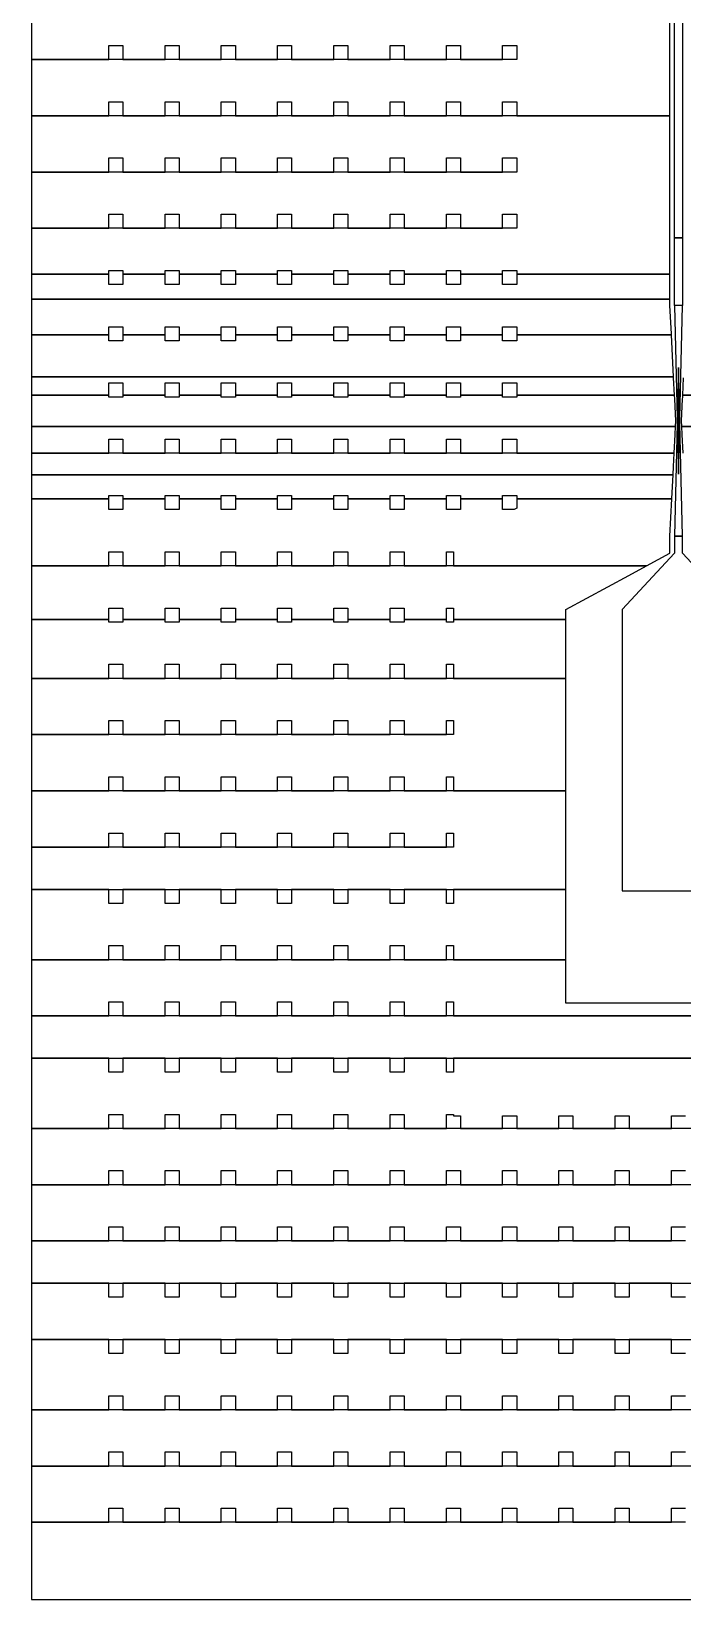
# Model space of a CAD drawing. Extents: x -3400 to 6900, y -3400 to 6900.
# Drawn here: x -3400 to -2243, y -3400 to -612 of the extents above; entities that cross this region are included whole.
import ezdxf

# ---------------------------------------------------------------- set-up
doc = ezdxf.new("R2010")
doc.units = 0
doc.layers.add('XOR', color=1, linetype='CONTINUOUS')

# ---------------------------------------------------------------- blocks, each defined once
blk = doc.blocks.new('CHIP_XOR')
at = {"layer": '5'}
for points in [[(-2342.91, -1079.5), (-2357.09, -1079.5), (-2357.09, -142.5), (-2342.91, -142.5)], [(-2365.09, -862.5), (-3500, -862.5), (-3500, -962.5), (-3362.5, -962.5), (-3362.5, -937.5), (-3337.5, -937.5), (-3337.5, -962.5), (-3262.5, -962.5), (-3262.5, -937.5), (-3237.5, -937.5), (-3237.5, -962.5), (-3162.5, -962.5), (-3162.5, -937.5), (-3137.5, -937.5), (-3137.5, -962.5), (-3062.5, -962.5), (-3062.5, -937.5), (-3037.5, -937.5), (-3037.5, -962.5), (-2962.5, -962.5), (-2962.5, -937.5), (-2937.5, -937.5), (-2937.5, -962.5), (-2862.5, -962.5), (-2862.5, -937.5), (-2837.5, -937.5), (-2837.5, -962.5), (-2762.5, -962.5), (-2762.5, -937.5), (-2737.5, -937.5), (-2737.5, -962.5), (-2662.5, -962.5), (-2662.5, -937.5), (-2637.5, -937.5), (-2637.5, -962.5), (-2662.5, -962.5), (-2737.5, -962.5), (-2762.5, -962.5), (-2837.5, -962.5), (-2862.5, -962.5), (-2937.5, -962.5), (-2962.5, -962.5), (-3037.5, -962.5), (-3062.5, -962.5), (-3137.5, -962.5), (-3162.5, -962.5), (-3237.5, -962.5), (-3262.5, -962.5), (-3337.5, -962.5), (-3362.5, -962.5), (-3500, -962.5), (-3500, -1062.5), (-3362.5, -1062.5), (-3362.5, -1037.5), (-3337.5, -1037.5), (-3337.5, -1062.5), (-3262.5, -1062.5), (-3262.5, -1037.5), (-3237.5, -1037.5), (-3237.5, -1062.5), (-3162.5, -1062.5), (-3162.5, -1037.5), (-3137.5, -1037.5), (-3137.5, -1062.5), (-3062.5, -1062.5), (-3062.5, -1037.5), (-3037.5, -1037.5), (-3037.5, -1062.5), (-2962.5, -1062.5), (-2962.5, -1037.5), (-2937.5, -1037.5), (-2937.5, -1062.5), (-2862.5, -1062.5), (-2862.5, -1037.5), (-2837.5, -1037.5), (-2837.5, -1062.5), (-2762.5, -1062.5), (-2762.5, -1037.5), (-2737.5, -1037.5), (-2737.5, -1062.5), (-2662.5, -1062.5), (-2662.5, -1037.5), (-2637.5, -1037.5), (-2637.5, -1062.5), (-2662.5, -1062.5), (-2737.5, -1062.5), (-2762.5, -1062.5), (-2837.5, -1062.5), (-2862.5, -1062.5), (-2937.5, -1062.5), (-2962.5, -1062.5), (-3037.5, -1062.5), (-3062.5, -1062.5), (-3137.5, -1062.5), (-3162.5, -1062.5), (-3237.5, -1062.5), (-3262.5, -1062.5), (-3337.5, -1062.5), (-3362.5, -1062.5), (-3500, -1062.5), (-3500, -1143.983), (-3362.5, -1143.983), (-3362.5, -1137.5), (-3337.5, -1137.5), (-3337.5, -1143.983), (-3262.5, -1143.983), (-3262.5, -1137.5), (-3237.5, -1137.5), (-3237.5, -1143.983), (-3162.5, -1143.983), (-3162.5, -1137.5), (-3137.5, -1137.5), (-3137.5, -1143.983), (-3062.5, -1143.983), (-3062.5, -1137.5), (-3037.5, -1137.5), (-3037.5, -1143.983), (-2962.5, -1143.983), (-2962.5, -1137.5), (-2937.5, -1137.5), (-2937.5, -1143.983), (-2862.5, -1143.983), (-2862.5, -1137.5), (-2837.5, -1137.5), (-2837.5, -1143.983), (-2762.5, -1143.983), (-2762.5, -1137.5), (-2737.5, -1137.5), (-2737.5, -1143.983), (-2662.5, -1143.983), (-2662.5, -1137.5), (-2637.5, -1137.5), (-2637.5, -1143.983), (-2365.09, -1143.983)], [(-2342.91, -1199.5), (-2357.09, -1199.5), (-2357.09, -1079.5), (-2342.91, -1079.5)], [(-2737.5, -1143.983), (-2737.5, -1162.5), (-2762.5, -1162.5), (-2762.5, -1143.983), (-2837.5, -1143.983), (-2837.5, -1162.5), (-2862.5, -1162.5), (-2862.5, -1143.983), (-2937.5, -1143.983), (-2937.5, -1162.5), (-2962.5, -1162.5), (-2962.5, -1143.983), (-3037.5, -1143.983), (-3037.5, -1162.5), (-3062.5, -1162.5), (-3062.5, -1143.983), (-3137.5, -1143.983), (-3137.5, -1162.5), (-3162.5, -1162.5), (-3162.5, -1143.983), (-3237.5, -1143.983), (-3237.5, -1162.5), (-3262.5, -1162.5), (-3262.5, -1143.983), (-3337.5, -1143.983), (-3337.5, -1162.5), (-3362.5, -1162.5), (-3362.5, -1143.983), (-3500, -1143.983), (-3500, -1188.7245), (-2365.09, -1188.7245), (-2365.09, -1143.983), (-2637.5, -1143.983), (-2637.5, -1162.5), (-2662.5, -1162.5), (-2662.5, -1143.983)], [(-3262.5, -1251.975), (-3262.5, -1237.5), (-3237.5, -1237.5), (-3237.5, -1251.975), (-3162.5, -1251.975), (-3162.5, -1237.5), (-3137.5, -1237.5), (-3137.5, -1251.975), (-3062.5, -1251.975), (-3062.5, -1237.5), (-3037.5, -1237.5), (-3037.5, -1251.975), (-2962.5, -1251.975), (-2962.5, -1237.5), (-2937.5, -1237.5), (-2937.5, -1251.975), (-2862.5, -1251.975), (-2862.5, -1237.5), (-2837.5, -1237.5), (-2837.5, -1251.975), (-2762.5, -1251.975), (-2762.5, -1237.5), (-2737.5, -1237.5), (-2737.5, -1251.975), (-2662.5, -1251.975), (-2662.5, -1237.5), (-2637.5, -1237.5), (-2637.5, -1251.975), (-2362.4505, -1251.975), (-2362.545, -1250.094), (-2365.09, -1199.5), (-2365.09, -1188.7245), (-3500, -1188.7245), (-3500, -1251.975), (-3362.5, -1251.975), (-3362.5, -1237.5), (-3337.5, -1237.5), (-3337.5, -1251.975)], [(-2357.09, -1610), (-2342.91, -1610), (-2350, -1310), (-2350, -1499.5), (-2342.91, -1199.5), (-2357.09, -1199.5), (-2350, -1499.5), (-2350, -1310)], [(-3500, -1251.975), (-3500, -1326.39), (-2358.7075, -1326.39), (-2362.4505, -1251.975), (-2637.5, -1251.975), (-2637.5, -1262.5), (-2662.5, -1262.5), (-2662.5, -1251.975), (-2737.5, -1251.975), (-2737.5, -1262.5), (-2762.5, -1262.5), (-2762.5, -1251.975), (-2837.5, -1251.975), (-2837.5, -1262.5), (-2862.5, -1262.5), (-2862.5, -1251.975), (-2937.5, -1251.975), (-2937.5, -1262.5), (-2962.5, -1262.5), (-2962.5, -1251.975), (-3037.5, -1251.975), (-3037.5, -1262.5), (-3062.5, -1262.5), (-3062.5, -1251.975), (-3137.5, -1251.975), (-3137.5, -1262.5), (-3162.5, -1262.5), (-3162.5, -1251.975), (-3237.5, -1251.975), (-3237.5, -1262.5), (-3262.5, -1262.5), (-3262.5, -1251.975), (-3337.5, -1251.975), (-3337.5, -1262.5), (-3362.5, -1262.5), (-3362.5, -1251.975)], [(-2358.6035, -1328.456), (-2358.7075, -1326.39), (-3500, -1326.39), (-3500, -1358.9795), (-3362.5, -1358.9795), (-3362.5, -1337.5), (-3337.5, -1337.5), (-3337.5, -1358.9795), (-3262.5, -1358.9795), (-3262.5, -1337.5), (-3237.5, -1337.5), (-3237.5, -1358.9795), (-3162.5, -1358.9795), (-3162.5, -1337.5), (-3137.5, -1337.5), (-3137.5, -1358.9795), (-3062.5, -1358.9795), (-3062.5, -1337.5), (-3037.5, -1337.5), (-3037.5, -1358.9795), (-2962.5, -1358.9795), (-2962.5, -1337.5), (-2937.5, -1337.5), (-2937.5, -1358.9795), (-2862.5, -1358.9795), (-2862.5, -1337.5), (-2837.5, -1337.5), (-2837.5, -1358.9795), (-2762.5, -1358.9795), (-2762.5, -1337.5), (-2737.5, -1337.5), (-2737.5, -1358.9795), (-2662.5, -1358.9795), (-2662.5, -1337.5), (-2637.5, -1337.5), (-2637.5, -1358.9795), (-2357.068, -1358.9795)], [(-2737.5, -1358.9795), (-2737.5, -1362.5), (-2762.5, -1362.5), (-2762.5, -1358.9795), (-2837.5, -1358.9795), (-2837.5, -1362.5), (-2862.5, -1362.5), (-2862.5, -1358.9795), (-2937.5, -1358.9795), (-2937.5, -1362.5), (-2962.5, -1362.5), (-2962.5, -1358.9795), (-3037.5, -1358.9795), (-3037.5, -1362.5), (-3062.5, -1362.5), (-3062.5, -1358.9795), (-3137.5, -1358.9795), (-3137.5, -1362.5), (-3162.5, -1362.5), (-3162.5, -1358.9795), (-3237.5, -1358.9795), (-3237.5, -1362.5), (-3262.5, -1362.5), (-3262.5, -1358.9795), (-3337.5, -1358.9795), (-3337.5, -1362.5), (-3362.5, -1362.5), (-3362.5, -1358.9795), (-3500, -1358.9795), (-3500, -1414.7), (-2355.2665, -1414.7), (-2354.766, -1404.75), (-2356.7, -1366.303), (-2357.068, -1358.9795), (-2637.5, -1358.9795), (-2637.5, -1362.5), (-2662.5, -1362.5), (-2662.5, -1358.9795)], [(-3337.5, -1437.5), (-3337.5, -1462.5), (-3262.5, -1462.5), (-3262.5, -1437.5), (-3237.5, -1437.5), (-3237.5, -1462.5), (-3162.5, -1462.5), (-3162.5, -1437.5), (-3137.5, -1437.5), (-3137.5, -1462.5), (-3062.5, -1462.5), (-3062.5, -1437.5), (-3037.5, -1437.5), (-3037.5, -1462.5), (-2962.5, -1462.5), (-2962.5, -1437.5), (-2937.5, -1437.5), (-2937.5, -1462.5), (-2862.5, -1462.5), (-2862.5, -1437.5), (-2837.5, -1437.5), (-2837.5, -1462.5), (-2762.5, -1462.5), (-2762.5, -1437.5), (-2737.5, -1437.5), (-2737.5, -1462.5), (-2662.5, -1462.5), (-2662.5, -1437.5), (-2637.5, -1437.5), (-2637.5, -1462.5), (-2357.671, -1462.5), (-2355.994, -1429.1695), (-2355.2665, -1414.7), (-3500, -1414.7), (-3500, -1462.5), (-3362.5, -1462.5), (-3362.5, -1437.5)], [(-2358.861, -1486.16), (-2357.671, -1462.5), (-3500, -1462.5), (-3500, -1501.025), (-2359.6085, -1501.025)], [(-2361.1785, -1532.2335), (-2359.6085, -1501.025), (-3500, -1501.025), (-3500, -1543.275), (-3362.5, -1543.275), (-3362.5, -1537.5), (-3337.5, -1537.5), (-3337.5, -1543.275), (-3262.5, -1543.275), (-3262.5, -1537.5), (-3237.5, -1537.5), (-3237.5, -1543.275), (-3162.5, -1543.275), (-3162.5, -1537.5), (-3137.5, -1537.5), (-3137.5, -1543.275), (-3062.5, -1543.275), (-3062.5, -1537.5), (-3037.5, -1537.5), (-3037.5, -1543.275), (-2962.5, -1543.275), (-2962.5, -1537.5), (-2937.5, -1537.5), (-2937.5, -1543.275), (-2862.5, -1543.275), (-2862.5, -1537.5), (-2837.5, -1537.5), (-2837.5, -1543.275), (-2762.5, -1543.275), (-2762.5, -1537.5), (-2737.5, -1537.5), (-2737.5, -1543.275), (-2662.5, -1543.275), (-2662.5, -1537.5), (-2637.5, -1537.5), (-2637.5, -1543.275), (-2361.7335, -1543.275)], [(-2737.5, -1543.275), (-2737.5, -1562.5), (-2762.5, -1562.5), (-2762.5, -1543.275), (-2837.5, -1543.275), (-2837.5, -1562.5), (-2862.5, -1562.5), (-2862.5, -1543.275), (-2937.5, -1543.275), (-2937.5, -1562.5), (-2962.5, -1562.5), (-2962.5, -1543.275), (-3037.5, -1543.275), (-3037.5, -1562.5), (-3062.5, -1562.5), (-3062.5, -1543.275), (-3137.5, -1543.275), (-3137.5, -1562.5), (-3162.5, -1562.5), (-3162.5, -1543.275), (-3237.5, -1543.275), (-3237.5, -1562.5), (-3262.5, -1562.5), (-3262.5, -1543.275), (-3337.5, -1543.275), (-3337.5, -1562.5), (-3362.5, -1562.5), (-3362.5, -1543.275), (-3500, -1543.275), (-3500, -1662.5), (-3362.5, -1662.5), (-3362.5, -1637.5), (-3337.5, -1637.5), (-3337.5, -1662.5), (-3262.5, -1662.5), (-3262.5, -1637.5), (-3237.5, -1637.5), (-3237.5, -1662.5), (-3162.5, -1662.5), (-3162.5, -1637.5), (-3137.5, -1637.5), (-3137.5, -1662.5), (-3062.5, -1662.5), (-3062.5, -1637.5), (-3037.5, -1637.5), (-3037.5, -1662.5), (-2962.5, -1662.5), (-2962.5, -1637.5), (-2937.5, -1637.5), (-2937.5, -1662.5), (-2862.5, -1662.5), (-2862.5, -1637.5), (-2837.5, -1637.5), (-2837.5, -1662.5), (-2762.5, -1662.5), (-2762.5, -1637.5), (-2750, -1637.5), (-2750, -1662.5), (-2406.695, -1662.5), (-2365.09, -1640), (-2365.09, -1610), (-2361.7335, -1543.275), (-2637.5, -1543.275), (-2637.5, -1559.9465), (-2642.221, -1562.5), (-2662.5, -1562.5), (-2662.5, -1543.275)], [(-2357.09, -1640), (-2450, -1740), (-2450, -2240), (-2250, -2240), (-2250, -1740), (-2342.91, -1640), (-2342.91, -1610), (-2357.09, -1610), (-2357.09, -1640)], [(-2550, -1740), (-2438.4025, -1679.6475), (-2406.695, -1662.5), (-3500, -1662.5), (-3500, -1757.914), (-3362.5, -1757.914), (-3362.5, -1737.5), (-3337.5, -1737.5), (-3337.5, -1757.914), (-3262.5, -1757.914), (-3262.5, -1737.5), (-3237.5, -1737.5), (-3237.5, -1757.914), (-3162.5, -1757.914), (-3162.5, -1737.5), (-3137.5, -1737.5), (-3137.5, -1757.914), (-3062.5, -1757.914), (-3062.5, -1737.5), (-3037.5, -1737.5), (-3037.5, -1757.914), (-2962.5, -1757.914), (-2962.5, -1737.5), (-2937.5, -1737.5), (-2937.5, -1757.914), (-2862.5, -1757.914), (-2862.5, -1737.5), (-2837.5, -1737.5), (-2837.5, -1757.914), (-2762.5, -1757.914), (-2762.5, -1737.5), (-2750, -1737.5), (-2750, -1757.914), (-2550, -1757.914)], [(-2837.5, -1757.914), (-2837.5, -1762.5), (-2862.5, -1762.5), (-2862.5, -1757.914), (-2937.5, -1757.914), (-2937.5, -1762.5), (-2962.5, -1762.5), (-2962.5, -1757.914), (-3037.5, -1757.914), (-3037.5, -1762.5), (-3062.5, -1762.5), (-3062.5, -1757.914), (-3137.5, -1757.914), (-3137.5, -1762.5), (-3162.5, -1762.5), (-3162.5, -1757.914), (-3237.5, -1757.914), (-3237.5, -1762.5), (-3262.5, -1762.5), (-3262.5, -1757.914), (-3337.5, -1757.914), (-3337.5, -1762.5), (-3362.5, -1762.5), (-3362.5, -1757.914), (-3500, -1757.914), (-3500, -1862.5), (-3362.5, -1862.5), (-3362.5, -1837.5), (-3337.5, -1837.5), (-3337.5, -1862.5), (-3262.5, -1862.5), (-3262.5, -1837.5), (-3237.5, -1837.5), (-3237.5, -1862.5), (-3162.5, -1862.5), (-3162.5, -1837.5), (-3137.5, -1837.5), (-3137.5, -1862.5), (-3062.5, -1862.5), (-3062.5, -1837.5), (-3037.5, -1837.5), (-3037.5, -1862.5), (-2962.5, -1862.5), (-2962.5, -1837.5), (-2937.5, -1837.5), (-2937.5, -1862.5), (-2862.5, -1862.5), (-2862.5, -1837.5), (-2837.5, -1837.5), (-2837.5, -1862.5), (-2762.5, -1862.5), (-2762.5, -1837.5), (-2750, -1837.5), (-2750, -1862.5), (-2550, -1862.5), (-2550, -1757.914), (-2750, -1757.914), (-2750, -1762.5), (-2762.5, -1762.5), (-2762.5, -1757.914)], [(-3337.5, -2037.5), (-3337.5, -2062.5), (-3262.5, -2062.5), (-3262.5, -2037.5), (-3237.5, -2037.5), (-3237.5, -2062.5), (-3162.5, -2062.5), (-3162.5, -2037.5), (-3137.5, -2037.5), (-3137.5, -2062.5), (-3062.5, -2062.5), (-3062.5, -2037.5), (-3037.5, -2037.5), (-3037.5, -2062.5), (-2962.5, -2062.5), (-2962.5, -2037.5), (-2937.5, -2037.5), (-2937.5, -2062.5), (-2862.5, -2062.5), (-2862.5, -2037.5), (-2837.5, -2037.5), (-2837.5, -2062.5), (-2762.5, -2062.5), (-2762.5, -2037.5), (-2750, -2037.5), (-2750, -2062.5), (-2550, -2062.5), (-2550, -1862.5), (-3500, -1862.5), (-3500, -1962.5), (-3362.5, -1962.5), (-3362.5, -1937.5), (-3337.5, -1937.5), (-3337.5, -1962.5), (-3262.5, -1962.5), (-3262.5, -1937.5), (-3237.5, -1937.5), (-3237.5, -1962.5), (-3162.5, -1962.5), (-3162.5, -1937.5), (-3137.5, -1937.5), (-3137.5, -1962.5), (-3062.5, -1962.5), (-3062.5, -1937.5), (-3037.5, -1937.5), (-3037.5, -1962.5), (-2962.5, -1962.5), (-2962.5, -1937.5), (-2937.5, -1937.5), (-2937.5, -1962.5), (-2862.5, -1962.5), (-2862.5, -1937.5), (-2837.5, -1937.5), (-2837.5, -1962.5), (-2762.5, -1962.5), (-2762.5, -1937.5), (-2750, -1937.5), (-2750, -1962.5), (-2762.5, -1962.5), (-2837.5, -1962.5), (-2862.5, -1962.5), (-2937.5, -1962.5), (-2962.5, -1962.5), (-3037.5, -1962.5), (-3062.5, -1962.5), (-3137.5, -1962.5), (-3162.5, -1962.5), (-3237.5, -1962.5), (-3262.5, -1962.5), (-3337.5, -1962.5), (-3362.5, -1962.5), (-3500, -1962.5), (-3500, -2062.5), (-3362.5, -2062.5), (-3362.5, -2037.5)], [(-2550, -2062.5), (-3500, -2062.5), (-3500, -2162.5), (-3362.5, -2162.5), (-3362.5, -2137.5), (-3337.5, -2137.5), (-3337.5, -2162.5), (-3262.5, -2162.5), (-3262.5, -2137.5), (-3237.5, -2137.5), (-3237.5, -2162.5), (-3162.5, -2162.5), (-3162.5, -2137.5), (-3137.5, -2137.5), (-3137.5, -2162.5), (-3062.5, -2162.5), (-3062.5, -2137.5), (-3037.5, -2137.5), (-3037.5, -2162.5), (-2962.5, -2162.5), (-2962.5, -2137.5), (-2937.5, -2137.5), (-2937.5, -2162.5), (-2862.5, -2162.5), (-2862.5, -2137.5), (-2837.5, -2137.5), (-2837.5, -2162.5), (-2762.5, -2162.5), (-2762.5, -2137.5), (-2750, -2137.5), (-2750, -2162.5), (-2762.5, -2162.5), (-2837.5, -2162.5), (-2862.5, -2162.5), (-2937.5, -2162.5), (-2962.5, -2162.5), (-3037.5, -2162.5), (-3062.5, -2162.5), (-3137.5, -2162.5), (-3162.5, -2162.5), (-3237.5, -2162.5), (-3262.5, -2162.5), (-3337.5, -2162.5), (-3362.5, -2162.5), (-3500, -2162.5), (-3500, -2237.5), (-2550, -2237.5)], [(-2750, -2262.5), (-2762.5, -2262.5), (-2762.5, -2237.5), (-2837.5, -2237.5), (-2837.5, -2262.5), (-2862.5, -2262.5), (-2862.5, -2237.5), (-2937.5, -2237.5), (-2937.5, -2262.5), (-2962.5, -2262.5), (-2962.5, -2237.5), (-3037.5, -2237.5), (-3037.5, -2262.5), (-3062.5, -2262.5), (-3062.5, -2237.5), (-3137.5, -2237.5), (-3137.5, -2262.5), (-3162.5, -2262.5), (-3162.5, -2237.5), (-3237.5, -2237.5), (-3237.5, -2262.5), (-3262.5, -2262.5), (-3262.5, -2237.5), (-3337.5, -2237.5), (-3337.5, -2262.5), (-3362.5, -2262.5), (-3362.5, -2237.5), (-3500, -2237.5), (-3500, -2362.5), (-3362.5, -2362.5), (-3362.5, -2337.5), (-3337.5, -2337.5), (-3337.5, -2362.5), (-3262.5, -2362.5), (-3262.5, -2337.5), (-3237.5, -2337.5), (-3237.5, -2362.5), (-3162.5, -2362.5), (-3162.5, -2337.5), (-3137.5, -2337.5), (-3137.5, -2362.5), (-3062.5, -2362.5), (-3062.5, -2337.5), (-3037.5, -2337.5), (-3037.5, -2362.5), (-2962.5, -2362.5), (-2962.5, -2337.5), (-2937.5, -2337.5), (-2937.5, -2362.5), (-2862.5, -2362.5), (-2862.5, -2337.5), (-2837.5, -2337.5), (-2837.5, -2362.5), (-2762.5, -2362.5), (-2762.5, -2337.5), (-2750, -2337.5), (-2750, -2362.5), (-2550, -2362.5), (-2550, -2237.5), (-2750, -2237.5)]]:
    blk.add_lwpolyline(points, close=True, dxfattribs=at)
for points in [[(-3500, -662.5), (-3500, -762.5), (-3362.5, -762.5), (-3362.5, -737.5), (-3337.5, -737.5), (-3337.5, -762.5), (-3262.5, -762.5), (-3262.5, -737.5), (-3237.5, -737.5), (-3237.5, -762.5), (-3162.5, -762.5), (-3162.5, -737.5), (-3137.5, -737.5), (-3137.5, -762.5), (-3062.5, -762.5), (-3062.5, -737.5), (-3037.5, -737.5), (-3037.5, -762.5), (-2962.5, -762.5), (-2962.5, -737.5), (-2937.5, -737.5), (-2937.5, -762.5), (-2862.5, -762.5), (-2862.5, -737.5), (-2837.5, -737.5), (-2837.5, -762.5), (-2762.5, -762.5), (-2762.5, -737.5), (-2737.5, -737.5), (-2737.5, -762.5), (-2662.5, -762.5), (-2662.5, -737.5), (-2637.5, -737.5), (-2637.5, -762.5), (-2662.5, -762.5), (-2737.5, -762.5), (-2762.5, -762.5), (-2837.5, -762.5), (-2862.5, -762.5), (-2937.5, -762.5), (-2962.5, -762.5), (-3037.5, -762.5), (-3062.5, -762.5), (-3137.5, -762.5), (-3162.5, -762.5), (-3237.5, -762.5), (-3262.5, -762.5), (-3337.5, -762.5), (-3362.5, -762.5), (-3500, -762.5), (-3500, -862.5), (-3362.5, -862.5), (-3362.5, -837.5), (-3337.5, -837.5), (-3337.5, -862.5), (-3262.5, -862.5), (-3262.5, -837.5), (-3237.5, -837.5), (-3237.5, -862.5), (-3162.5, -862.5), (-3162.5, -837.5), (-3137.5, -837.5), (-3137.5, -862.5), (-3062.5, -862.5), (-3062.5, -837.5), (-3037.5, -837.5), (-3037.5, -862.5), (-2962.5, -862.5), (-2962.5, -837.5), (-2937.5, -837.5), (-2937.5, -862.5), (-2862.5, -862.5), (-2862.5, -837.5), (-2837.5, -837.5), (-2837.5, -862.5), (-2762.5, -862.5), (-2762.5, -837.5), (-2737.5, -837.5), (-2737.5, -862.5), (-2662.5, -862.5), (-2662.5, -837.5), (-2637.5, -837.5), (-2637.5, -862.5), (-2365.09, -862.5), (-2365.09, -662.5)], [(-2341.3965, -1328.456), (-2342.932, -1358.9795), (-2062.5, -1358.9795)], [(-2062.5, -1358.9795), (-2342.932, -1358.9795), (-2343.109, -1362.5), (-2343.3, -1366.303), (-2345.234, -1404.75), (-2344.7335, -1414.7), (-1729.8865, -1414.7)], [(-1729.8865, -1414.7), (-2344.7335, -1414.7), (-2344.006, -1429.1695), (-2342.329, -1462.5)], [(-2150, -2440), (-2550, -2440), (-2550, -2362.5), (-3500, -2362.5), (-3500, -2462.5), (-3362.5, -2462.5), (-3362.5, -2437.5), (-3337.5, -2437.5), (-3337.5, -2462.5), (-3262.5, -2462.5), (-3262.5, -2437.5), (-3237.5, -2437.5), (-3237.5, -2462.5), (-3162.5, -2462.5), (-3162.5, -2437.5), (-3137.5, -2437.5), (-3137.5, -2462.5), (-3062.5, -2462.5), (-3062.5, -2437.5), (-3037.5, -2437.5), (-3037.5, -2462.5), (-2962.5, -2462.5), (-2962.5, -2437.5), (-2937.5, -2437.5), (-2937.5, -2462.5), (-2862.5, -2462.5), (-2862.5, -2437.5), (-2837.5, -2437.5), (-2837.5, -2462.5), (-2762.5, -2462.5), (-2762.5, -2437.5), (-2750, -2437.5), (-2750, -2462.5), (-1950, -2462.5)], [(-1950, -2462.5), (-2750, -2462.5), (-2762.5, -2462.5), (-2837.5, -2462.5), (-2862.5, -2462.5), (-2937.5, -2462.5), (-2962.5, -2462.5), (-3037.5, -2462.5), (-3062.5, -2462.5), (-3137.5, -2462.5), (-3162.5, -2462.5), (-3237.5, -2462.5), (-3262.5, -2462.5), (-3337.5, -2462.5), (-3362.5, -2462.5), (-3500, -2462.5), (-3500, -2537.5), (3500, -2537.5)], [(-1950, -2537.5), (-2750, -2537.5), (-2750, -2562.5), (-2762.5, -2562.5), (-2762.5, -2537.5), (-2837.5, -2537.5), (-2837.5, -2562.5), (-2862.5, -2562.5), (-2862.5, -2537.5), (-2937.5, -2537.5), (-2937.5, -2562.5), (-2962.5, -2562.5), (-2962.5, -2537.5), (-3037.5, -2537.5), (-3037.5, -2562.5), (-3062.5, -2562.5), (-3062.5, -2537.5), (-3137.5, -2537.5), (-3137.5, -2562.5), (-3162.5, -2562.5), (-3162.5, -2537.5), (-3237.5, -2537.5), (-3237.5, -2562.5), (-3262.5, -2562.5), (-3262.5, -2537.5), (-3337.5, -2537.5), (-3337.5, -2562.5), (-3362.5, -2562.5), (-3362.5, -2537.5), (-3500, -2537.5), (-3500, -2662.5), (-3362.5, -2662.5), (-3362.5, -2637.5), (-3337.5, -2637.5), (-3337.5, -2662.5), (-3262.5, -2662.5), (-3262.5, -2637.5), (-3237.5, -2637.5), (-3237.5, -2662.5), (-3162.5, -2662.5), (-3162.5, -2637.5), (-3137.5, -2637.5), (-3137.5, -2662.5), (-3062.5, -2662.5), (-3062.5, -2637.5), (-3037.5, -2637.5), (-3037.5, -2662.5), (-2962.5, -2662.5), (-2962.5, -2637.5), (-2937.5, -2637.5), (-2937.5, -2662.5), (-2862.5, -2662.5), (-2862.5, -2637.5), (-2837.5, -2637.5), (-2837.5, -2662.5), (-2762.5, -2662.5), (-2762.5, -2637.5), (-2750, -2637.5), (-2750, -2640), (-2737.5, -2640), (-2737.5, -2662.5), (-2662.5, -2662.5), (-2662.5, -2640), (-2637.5, -2640), (-2637.5, -2662.5), (-2562.5, -2662.5), (-2562.5, -2640), (-2537.5, -2640), (-2537.5, -2662.5), (-2462.5, -2662.5), (-2462.5, -2640), (-2437.5, -2640), (-2437.5, -2662.5), (-2362.5, -2662.5), (-2362.5, -2640), (-2337.5, -2640)], [(3500, -2662.5), (-3500, -2662.5), (-3500, -2762.5), (-3362.5, -2762.5), (-3362.5, -2737.5), (-3337.5, -2737.5), (-3337.5, -2762.5), (-3262.5, -2762.5), (-3262.5, -2737.5), (-3237.5, -2737.5), (-3237.5, -2762.5), (-3162.5, -2762.5), (-3162.5, -2737.5), (-3137.5, -2737.5), (-3137.5, -2762.5), (-3062.5, -2762.5), (-3062.5, -2737.5), (-3037.5, -2737.5), (-3037.5, -2762.5), (-2962.5, -2762.5), (-2962.5, -2737.5), (-2937.5, -2737.5), (-2937.5, -2762.5), (-2862.5, -2762.5), (-2862.5, -2737.5), (-2837.5, -2737.5), (-2837.5, -2762.5), (-2762.5, -2762.5), (-2762.5, -2737.5), (-2737.5, -2737.5), (-2737.5, -2762.5), (-2662.5, -2762.5), (-2662.5, -2737.5), (-2637.5, -2737.5), (-2637.5, -2762.5), (-2562.5, -2762.5), (-2562.5, -2737.5), (-2537.5, -2737.5), (-2537.5, -2762.5), (-2462.5, -2762.5), (-2462.5, -2737.5), (-2437.5, -2737.5), (-2437.5, -2762.5), (-2362.5, -2762.5), (-2362.5, -2737.5), (-2337.5, -2737.5)], [(3500, -2762.5), (-3500, -2762.5), (-3500, -2862.5), (-3362.5, -2862.5), (-3362.5, -2837.5), (-3337.5, -2837.5), (-3337.5, -2862.5), (-3262.5, -2862.5), (-3262.5, -2837.5), (-3237.5, -2837.5), (-3237.5, -2862.5), (-3162.5, -2862.5), (-3162.5, -2837.5), (-3137.5, -2837.5), (-3137.5, -2862.5), (-3062.5, -2862.5), (-3062.5, -2837.5), (-3037.5, -2837.5), (-3037.5, -2862.5), (-2962.5, -2862.5), (-2962.5, -2837.5), (-2937.5, -2837.5), (-2937.5, -2862.5), (-2862.5, -2862.5), (-2862.5, -2837.5), (-2837.5, -2837.5), (-2837.5, -2862.5), (-2762.5, -2862.5), (-2762.5, -2837.5), (-2737.5, -2837.5), (-2737.5, -2862.5), (-2662.5, -2862.5), (-2662.5, -2837.5), (-2637.5, -2837.5), (-2637.5, -2862.5), (-2562.5, -2862.5), (-2562.5, -2837.5), (-2537.5, -2837.5), (-2537.5, -2862.5), (-2462.5, -2862.5), (-2462.5, -2837.5), (-2437.5, -2837.5), (-2437.5, -2862.5), (-2362.5, -2862.5), (-2362.5, -2837.5), (-2337.5, -2837.5)], [(-2337.5, -2862.5), (-2362.5, -2862.5), (-2437.5, -2862.5), (-2462.5, -2862.5), (-2537.5, -2862.5), (-2562.5, -2862.5), (-2637.5, -2862.5), (-2662.5, -2862.5), (-2737.5, -2862.5), (-2762.5, -2862.5), (-2837.5, -2862.5), (-2862.5, -2862.5), (-2937.5, -2862.5), (-2962.5, -2862.5), (-3037.5, -2862.5), (-3062.5, -2862.5), (-3137.5, -2862.5), (-3162.5, -2862.5), (-3237.5, -2862.5), (-3262.5, -2862.5), (-3337.5, -2862.5), (-3362.5, -2862.5), (-3500, -2862.5), (-3500, -2937.5), (3500, -2937.5)], [(-2337.5, -2962.5), (-2362.5, -2962.5), (-2362.5, -2937.5), (-2437.5, -2937.5), (-2437.5, -2962.5), (-2462.5, -2962.5), (-2462.5, -2937.5), (-2537.5, -2937.5), (-2537.5, -2962.5), (-2562.5, -2962.5), (-2562.5, -2937.5), (-2637.5, -2937.5), (-2637.5, -2962.5), (-2662.5, -2962.5), (-2662.5, -2937.5), (-2737.5, -2937.5), (-2737.5, -2962.5), (-2762.5, -2962.5), (-2762.5, -2937.5), (-2837.5, -2937.5), (-2837.5, -2962.5), (-2862.5, -2962.5), (-2862.5, -2937.5), (-2937.5, -2937.5), (-2937.5, -2962.5), (-2962.5, -2962.5), (-2962.5, -2937.5), (-3037.5, -2937.5), (-3037.5, -2962.5), (-3062.5, -2962.5), (-3062.5, -2937.5), (-3137.5, -2937.5), (-3137.5, -2962.5), (-3162.5, -2962.5), (-3162.5, -2937.5), (-3237.5, -2937.5), (-3237.5, -2962.5), (-3262.5, -2962.5), (-3262.5, -2937.5), (-3337.5, -2937.5), (-3337.5, -2962.5), (-3362.5, -2962.5), (-3362.5, -2937.5), (-3500, -2937.5), (-3500, -3037.5), (3500, -3037.5)], [(-2337.5, -3062.5), (-2362.5, -3062.5), (-2362.5, -3037.5), (-2437.5, -3037.5), (-2437.5, -3062.5), (-2462.5, -3062.5), (-2462.5, -3037.5), (-2537.5, -3037.5), (-2537.5, -3062.5), (-2562.5, -3062.5), (-2562.5, -3037.5), (-2637.5, -3037.5), (-2637.5, -3062.5), (-2662.5, -3062.5), (-2662.5, -3037.5), (-2737.5, -3037.5), (-2737.5, -3062.5), (-2762.5, -3062.5), (-2762.5, -3037.5), (-2837.5, -3037.5), (-2837.5, -3062.5), (-2862.5, -3062.5), (-2862.5, -3037.5), (-2937.5, -3037.5), (-2937.5, -3062.5), (-2962.5, -3062.5), (-2962.5, -3037.5), (-3037.5, -3037.5), (-3037.5, -3062.5), (-3062.5, -3062.5), (-3062.5, -3037.5), (-3137.5, -3037.5), (-3137.5, -3062.5), (-3162.5, -3062.5), (-3162.5, -3037.5), (-3237.5, -3037.5), (-3237.5, -3062.5), (-3262.5, -3062.5), (-3262.5, -3037.5), (-3337.5, -3037.5), (-3337.5, -3062.5), (-3362.5, -3062.5), (-3362.5, -3037.5), (-3500, -3037.5), (-3500, -3162.5), (-3362.5, -3162.5), (-3362.5, -3137.5), (-3337.5, -3137.5), (-3337.5, -3162.5), (-3262.5, -3162.5), (-3262.5, -3137.5), (-3237.5, -3137.5), (-3237.5, -3162.5), (-3162.5, -3162.5), (-3162.5, -3137.5), (-3137.5, -3137.5), (-3137.5, -3162.5), (-3062.5, -3162.5), (-3062.5, -3137.5), (-3037.5, -3137.5), (-3037.5, -3162.5), (-2962.5, -3162.5), (-2962.5, -3137.5), (-2937.5, -3137.5), (-2937.5, -3162.5), (-2862.5, -3162.5), (-2862.5, -3137.5), (-2837.5, -3137.5), (-2837.5, -3162.5), (-2762.5, -3162.5), (-2762.5, -3137.5), (-2737.5, -3137.5), (-2737.5, -3162.5), (-2662.5, -3162.5), (-2662.5, -3137.5), (-2637.5, -3137.5), (-2637.5, -3162.5), (-2562.5, -3162.5), (-2562.5, -3137.5), (-2537.5, -3137.5), (-2537.5, -3162.5), (-2462.5, -3162.5), (-2462.5, -3137.5), (-2437.5, -3137.5), (-2437.5, -3162.5), (-2362.5, -3162.5), (-2362.5, -3137.5), (-2337.5, -3137.5)], [(3500, -3162.5), (-3500, -3162.5), (-3500, -3262.5), (-3362.5, -3262.5), (-3362.5, -3237.5), (-3337.5, -3237.5), (-3337.5, -3262.5), (-3262.5, -3262.5), (-3262.5, -3237.5), (-3237.5, -3237.5), (-3237.5, -3262.5), (-3162.5, -3262.5), (-3162.5, -3237.5), (-3137.5, -3237.5), (-3137.5, -3262.5), (-3062.5, -3262.5), (-3062.5, -3237.5), (-3037.5, -3237.5), (-3037.5, -3262.5), (-2962.5, -3262.5), (-2962.5, -3237.5), (-2937.5, -3237.5), (-2937.5, -3262.5), (-2862.5, -3262.5), (-2862.5, -3237.5), (-2837.5, -3237.5), (-2837.5, -3262.5), (-2762.5, -3262.5), (-2762.5, -3237.5), (-2737.5, -3237.5), (-2737.5, -3262.5), (-2662.5, -3262.5), (-2662.5, -3237.5), (-2637.5, -3237.5), (-2637.5, -3262.5), (-2562.5, -3262.5), (-2562.5, -3237.5), (-2537.5, -3237.5), (-2537.5, -3262.5), (-2462.5, -3262.5), (-2462.5, -3237.5), (-2437.5, -3237.5), (-2437.5, -3262.5), (-2362.5, -3262.5), (-2362.5, -3237.5), (-2337.5, -3237.5)], [(3500, -3262.5), (-3500, -3262.5), (-3500, -3362.5), (-3362.5, -3362.5), (-3362.5, -3337.5), (-3337.5, -3337.5), (-3337.5, -3362.5), (-3262.5, -3362.5), (-3262.5, -3337.5), (-3237.5, -3337.5), (-3237.5, -3362.5), (-3162.5, -3362.5), (-3162.5, -3337.5), (-3137.5, -3337.5), (-3137.5, -3362.5), (-3062.5, -3362.5), (-3062.5, -3337.5), (-3037.5, -3337.5), (-3037.5, -3362.5), (-2962.5, -3362.5), (-2962.5, -3337.5), (-2937.5, -3337.5), (-2937.5, -3362.5), (-2862.5, -3362.5), (-2862.5, -3337.5), (-2837.5, -3337.5), (-2837.5, -3362.5), (-2762.5, -3362.5), (-2762.5, -3337.5), (-2737.5, -3337.5), (-2737.5, -3362.5), (-2662.5, -3362.5), (-2662.5, -3337.5), (-2637.5, -3337.5), (-2637.5, -3362.5), (-2562.5, -3362.5), (-2562.5, -3337.5), (-2537.5, -3337.5), (-2537.5, -3362.5), (-2462.5, -3362.5), (-2462.5, -3337.5), (-2437.5, -3337.5), (-2437.5, -3362.5), (-2362.5, -3362.5), (-2362.5, -3337.5), (-2337.5, -3337.5)], [(-2337.5, -3362.5), (-2362.5, -3362.5), (-2437.5, -3362.5), (-2462.5, -3362.5), (-2537.5, -3362.5), (-2562.5, -3362.5), (-2637.5, -3362.5), (-2662.5, -3362.5), (-2737.5, -3362.5), (-2762.5, -3362.5), (-2837.5, -3362.5), (-2862.5, -3362.5), (-2937.5, -3362.5), (-2962.5, -3362.5), (-3037.5, -3362.5), (-3062.5, -3362.5), (-3137.5, -3362.5), (-3162.5, -3362.5), (-3237.5, -3362.5), (-3262.5, -3362.5), (-3337.5, -3362.5), (-3362.5, -3362.5), (-3500, -3362.5), (-3500, -3500), (3500, -3500)]]:
    blk.add_lwpolyline(points, dxfattribs=at)

msp = doc.modelspace()

# ---------------------------------------------------------------- block references
at = {"layer": 'XOR'}
msp.add_blockref('CHIP_XOR', (100, 100), dxfattribs=at)

doc.saveas('drawing.dxf')
